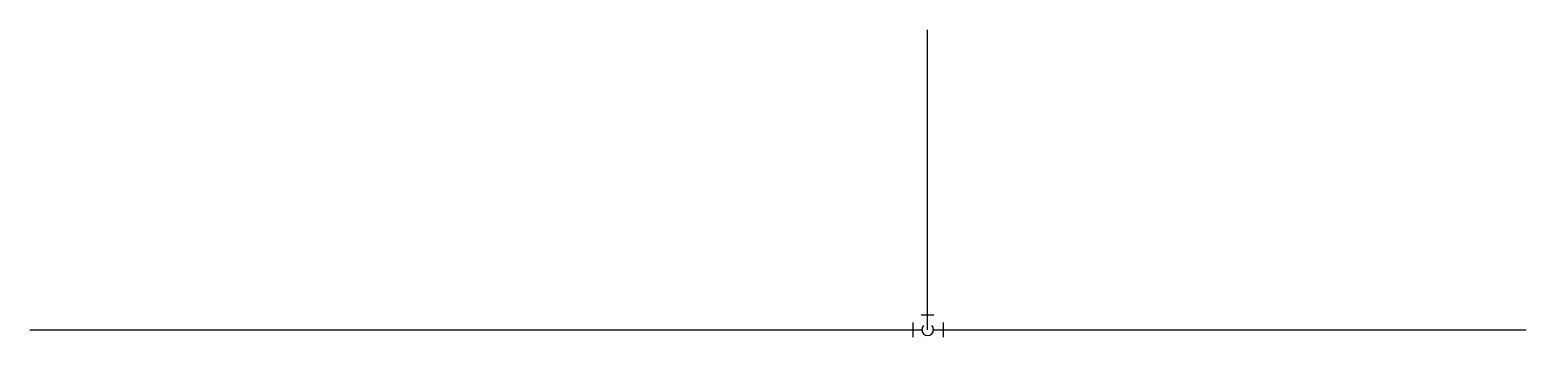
# Model space of a CAD drawing. Units: millimetres at full size, sheet at 1:100. Extents: x -15551 to 15061, y -3640 to 2633.
import ezdxf

# ---------------------------------------------------------------- set-up
doc = ezdxf.new("R2010")
doc.units = ezdxf.units.MM
doc.header["$LTSCALE"] = 100
doc.layers.add('0-0', color=7, linetype='Continuous')

msp = doc.modelspace()

# ---------------------------------------------------------------- linework, layer by layer
at = {"layer": '0-0'}
for p, q in [((2816.3, -3489.8), (2816.3, 2632.7)), ((2516.3, -3339.8), (2516.3, -3639.8)), ((2686.3, -3189.8), (2946.3, -3189.8)), ((3136.3, -3339.8), (3136.3, -3639.8)), ((-15551, -3489.8), (2716.3, -3489.8)), ((2916.3, -3489.8), (15061.2, -3489.8))]:
    msp.add_line(p, q, dxfattribs=at)
msp.add_arc((2816.3, -3489.8), 120, 135, 45, dxfattribs=at)

doc.saveas('drawing.dxf')
